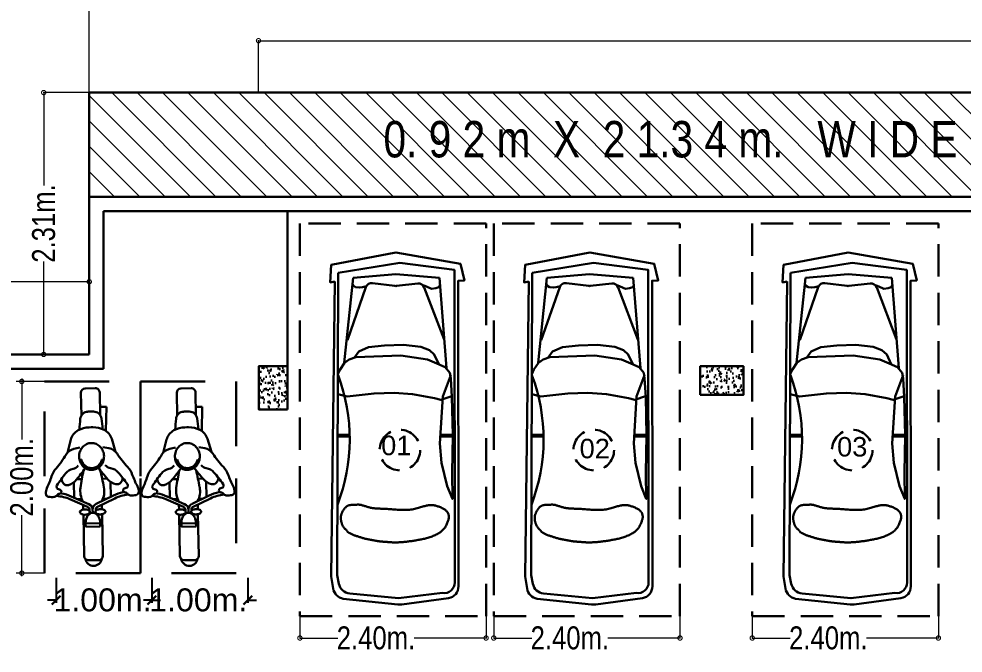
# Model space of a CAD drawing. Header units: inches. Extents: x -3410734 to 406749, y -209950 to -6742.
# Drawn here: x -3410171.1 to -3409842.4, y -79608.3 to -79387.6 of the extents above; entities that cross this region are included whole.
import ezdxf
from ezdxf.enums import TextEntityAlignment as Align

# ---------------------------------------------------------------- set-up
doc = ezdxf.new("R2010")
doc.units = ezdxf.units.IN
doc.header["$LTSCALE"] = 30
doc.header["$MEASUREMENT"] = 0
doc.header["$PDMODE"] = 3
doc.linetypes.add('HIDDEN', pattern=[0.375, 0.25, -0.125])
doc.linetypes.add('HIDDEN2', pattern=[0.1875, 0.125, -0.0625])
doc.layers.get('0').update_dxf_attribs({"color": 230, "lineweight": 30})
doc.layers.get('Defpoints').update_dxf_attribs({"lineweight": 30})
for name, color, linetype, lineweight in [('CAR', 190, 'Continuous', 30), ('column', 1, 'Continuous', 30), ('DIM', 136, 'Continuous', 30), ('hash', 251, 'Continuous', 30), ('HATCH', 8, 'Continuous', 30), ('ILLUSTR-CAR', 53, 'Continuous', 30), ('LINE', 243, 'Continuous', 30), ('railing', 220, 'HIDDEN', 30), ('stair', 230, 'Continuous', 30), ('TEXT', 7, 'Continuous', 30), ('WALL', 7, 'Continuous', 30)]:
    doc.layers.add(name, color=color, linetype=linetype, lineweight=lineweight)
doc.styles.get("Standard").update_dxf_attribs({"font": 'arial.ttf'})
doc.styles.add('style H', font='arial.ttf', dxfattribs={"width": 0.8, "height": 8})
doc.styles.add('styleM', font='arial.ttf', dxfattribs={"width": 0.8, "height": 8})
doc.dimstyles.new('DIT-3', dxfattribs={"dimtxt": 8, "dimasz": 3, "dimexe": 0.18, "dimexo": 0.0625, "dimgap": 0.09, "dimtad": 0, "dimtoh": 1, "dimlfac": 0.0254, "dimzin": 0, "dimdsep": 46, "dimtxsty": 'style H', "dimblk": 'DOTSMALL', "dimcen": 3, "dimclrd": 36, "dimclre": 32, "dimclrt": 26, "dimadec": 0, "dimazin": 0, "dimtfac": 1, "dimtix": 1, "dimtofl": 0, "dimtmove": 0, "dimatfit": 3, "dimldrblk": 'DOTSMALL', "dimfxl": 1, "dimtolj": 1, "dimtzin": 0, "dimlwd": 15, "dimlwe": 15, "dimarcsym": 0})
doc.dimstyles.new('DIT-5', dxfattribs={"dimtxt": 8, "dimasz": 3, "dimexe": 2, "dimexo": 0.0625, "dimgap": 0, "dimtad": 0, "dimlfac": 0.0254, "dimzin": 0, "dimdsep": 46, "dimtxsty": 'styleM', "dimblk": 'DOTSMALL', "dimcen": 3, "dimdle": 1, "dimclrd": 36, "dimclre": 32, "dimclrt": 107, "dimadec": 0, "dimazin": 0, "dimtfac": 1, "dimtix": 1, "dimtofl": 0, "dimtmove": 0, "dimatfit": 3, "dimldrblk": 'DOTSMALL', "dimfxl": 1, "dimtolj": 1, "dimtzin": 0, "dimlwd": 9, "dimlwe": 9, "dimarcsym": 0})
doc.dimstyles.get("Standard").update_dxf_attribs({"dimtxt": 10, "dimasz": 3, "dimexe": 1, "dimexo": 1, "dimgap": 0.5, "dimtad": 0, "dimtoh": 1, "dimdec": 0, "dimrnd": 0.125, "dimzin": 0, "dimdsep": 46, "dimlunit": 3, "dimtxsty": 'Standard', "dimblk": 'OBLIQUE', "dimcen": 0, "dimclrd": 117, "dimclre": 105, "dimclrt": 7, "dimadec": 0, "dimazin": 0, "dimtfac": 1, "dimtdec": 0, "dimtofl": 0, "dimtmove": 0, "dimatfit": 3, "dimfxl": 1, "dimtolj": 1, "dimtzin": 0, "dimarcsym": 0})

# ---------------------------------------------------------------- blocks, each defined once
blk = doc.blocks.new('_DotSmall')
at = {"layer": 'DIM', "color": 0, "const_width": 0.5}
blk.add_lwpolyline([(-0.0625, 0, 1), (0.0625, 0, 1)], format="xyb", close=True, dxfattribs=at)
blk = doc.blocks.new('*D122')
at = {"layer": 'Defpoints', "color": 0, "transparency": 16777216}
for p in [(-3409306.63, -79377.48), (-3410146.63, -79413.25), (-3409306.63, -79413.25)]:
    blk.add_point(p, dxfattribs=at)
at = {"layer": 'WALL', "color": 32, "lineweight": 15, "transparency": 16777216}
for p, q in [((-3410146.63, -79413.18), (-3410146.63, -79377.3)), ((-3409306.63, -79413.18), (-3409306.63, -79377.3))]:
    blk.add_line(p, q, dxfattribs=at)
at = {"layer": 'WALL', "color": 36, "lineweight": 15, "transparency": 16777216}
for p, q in [((-3410146.63, -79377.48), (-3409742.36, -79377.48)), ((-3409306.63, -79377.48), (-3409710.91, -79377.48))]:
    blk.add_line(p, q, dxfattribs=at)
at = {"layer": 'WALL', "color": 36, "lineweight": 15, "transparency": 16777216, "xscale": 3, "yscale": 3, "zscale": 3, "rotation": 180}
blk.add_blockref('_DotSmall', (-3410146.63, -79377.48), dxfattribs=at)
at = {"layer": 'WALL', "color": 36, "lineweight": 15, "transparency": 16777216, "xscale": 3, "yscale": 3, "zscale": 3}
blk.add_blockref('_DotSmall', (-3409306.63, -79377.48), dxfattribs=at)
at = {"layer": 'WALL', "color": 26, "transparency": 16777216, "insert": (-3409726.63, -79377.48), "char_height": 8, "attachment_point": 5, "style": 'style H'}
blk.add_mtext('\\A1;21.34m.', dxfattribs=at)
blk = doc.blocks.new('*D124')
at = {"layer": 'Defpoints', "color": 0, "transparency": 16777216}
for p in [(-3410314.38, -79479.07), (-3410314.38, -79504.38), (-3410146.63, -79504.38)]:
    blk.add_point(p, dxfattribs=at)
at = {"layer": 'WALL', "color": 32, "lineweight": 15, "transparency": 16777216}
for p, q in [((-3410314.38, -79504.32), (-3410314.38, -79478.89)), ((-3410146.63, -79504.32), (-3410146.63, -79478.89))]:
    blk.add_line(p, q, dxfattribs=at)
at = {"layer": 'WALL', "color": 36, "lineweight": 15, "transparency": 16777216}
for p, q in [((-3410314.38, -79479.07), (-3410243.82, -79479.07)), ((-3410146.63, -79479.07), (-3410217.2, -79479.07))]:
    blk.add_line(p, q, dxfattribs=at)
at = {"layer": 'WALL', "color": 36, "lineweight": 15, "transparency": 16777216, "xscale": 3, "yscale": 3, "zscale": 3, "rotation": 180}
blk.add_blockref('_DotSmall', (-3410314.38, -79479.07), dxfattribs=at)
at = {"layer": 'WALL', "color": 36, "lineweight": 15, "transparency": 16777216, "xscale": 3, "yscale": 3, "zscale": 3}
blk.add_blockref('_DotSmall', (-3410146.63, -79479.07), dxfattribs=at)
at = {"layer": 'WALL', "color": 26, "transparency": 16777216, "insert": (-3410230.51, -79479.07), "char_height": 8, "attachment_point": 5, "style": 'style H'}
blk.add_mtext('\\A1;4.26m.', dxfattribs=at)
blk = doc.blocks.new('*D111')
at = {"layer": 'CAR', "color": 32, "lineweight": 15, "transparency": 16777216}
for p, q in [((-3410146.7, -79413.25), (-3410162.67, -79413.25)), ((-3410146.7, -79504.38), (-3410162.67, -79504.38))]:
    blk.add_line(p, q, dxfattribs=at)
at = {"layer": 'CAR', "color": 36, "lineweight": 15, "transparency": 16777216}
for p, q in [((-3410162.49, -79413.25), (-3410162.49, -79445.58)), ((-3410162.49, -79504.38), (-3410162.49, -79472.05))]:
    blk.add_line(p, q, dxfattribs=at)
at = {"layer": 'Defpoints', "color": 0, "transparency": 16777216}
for p in [(-3410146.63, -79413.25), (-3410162.49, -79504.38), (-3410146.63, -79504.38)]:
    blk.add_point(p, dxfattribs=at)
at = {"layer": 'CAR', "color": 36, "lineweight": 15, "transparency": 16777216, "xscale": 3, "yscale": 3, "zscale": 3}
for p, rotation in [((-3410162.49, -79413.25), 90), ((-3410162.49, -79504.38), 270)]:
    blk.add_blockref('_DotSmall', p, dxfattribs=dict(at, rotation=rotation))
at = {"layer": 'CAR', "color": 26, "transparency": 16777216, "insert": (-3410162.49, -79458.81), "char_height": 8, "attachment_point": 5, "rotation": 90, "style": 'style H'}
blk.add_mtext('\\A1;2.31m.', dxfattribs=at)
blk = doc.blocks.new('*D18')
at = {"layer": 'CAR', "color": 32, "lineweight": 15, "transparency": 16777216}
for p, q in [((-3410087.71, -79413.18), (-3410087.71, -79395.01)), ((-3409365.63, -79413.18), (-3409365.63, -79395.01))]:
    blk.add_line(p, q, dxfattribs=at)
at = {"layer": 'CAR', "color": 36, "lineweight": 15, "transparency": 16777216}
for p, q in [((-3410087.71, -79395.19), (-3409742.04, -79395.19)), ((-3409365.63, -79395.19), (-3409711.31, -79395.19))]:
    blk.add_line(p, q, dxfattribs=at)
at = {"layer": 'Defpoints', "color": 0, "transparency": 16777216}
for p in [(-3409365.63, -79395.19), (-3410087.71, -79413.25), (-3409365.63, -79413.25)]:
    blk.add_point(p, dxfattribs=at)
at = {"layer": 'CAR', "color": 36, "lineweight": 15, "transparency": 16777216, "xscale": 3, "yscale": 3, "zscale": 3, "rotation": 180}
blk.add_blockref('_DotSmall', (-3410087.71, -79395.19), dxfattribs=at)
at = {"layer": 'CAR', "color": 36, "lineweight": 15, "transparency": 16777216, "xscale": 3, "yscale": 3, "zscale": 3}
blk.add_blockref('_DotSmall', (-3409365.63, -79395.19), dxfattribs=at)
at = {"layer": 'CAR', "color": 26, "transparency": 16777216, "insert": (-3409726.67, -79395.19), "char_height": 8, "attachment_point": 5, "style": 'style H'}
blk.add_mtext('\\A1;18.34m.', dxfattribs=at)
blk = doc.blocks.new('CAR')
at = {"layer": 'CAR'}
for p, q in [((-21.15, 154.8), (-25.34, 114.42)), ((-0.94, 156.53), (-21.15, 154.8)), ((-11.94, 152.29), (-1.29, 150.91)), ((19.75, 154.8), (-0.94, 156.53)), ((23.2, 111.95), (19.75, 154.8)), ((-23.86, 125.25), (-15.03, 150.39)), ((-0.59, 150.9), (9.57, 152.08)), ((12.62, 150.15), (21.97, 125.5)), ((-28.44, 80.42), (-23.07, 80.35)), ((-28.44, 79.59), (-23.04, 79.52)), ((25.99, 79.57), (20.17, 79.49)), ((26.05, 80.4), (20.22, 80.32))]:
    blk.add_line(p, q, dxfattribs=at)
for points in [[(-29.78, 153.08), (-31.5, 13.3), (-30.58, 7.54, 0.325826), (-25.77, 2.75), (0, 0, 0.085094), (1.95, 0.03), (24.13, 2.99, 0.359797), (28.82, 8.63), (28.85, 16.3), (28.69, 153.35), (31.58, 153.57), (29.69, 161.36), (-0.9, 166.73), (-31.51, 160.85), (-31.98, 152.63)], [(-28.2, 157.14), (-28.64, 13.88), (-27.84, 9.83, 0.330275), (-22.75, 5.23), (0.38, 2.95), (21.22, 5.47, 0.460676), (27.05, 10.42), (27, 16.04), (26.86, 158.54), (0.95, 161.84)]]:
    blk.add_lwpolyline(points, format="xyb", close=True, dxfattribs=at)
for points in [[(-14.74, 150.86), (-16.72, 150.37), (-18.19, 150.12), (-19.92, 150.37), (-21.15, 151.11), (-21.4, 151.85)], [(12.12, 151.36), (13.59, 150.62), (16.06, 149.63), (18.03, 149.88), (19.51, 150.37), (20, 151.36)], [(19.5, 113.8), (17.36, 118.38), (15.12, 120.42), (10.99, 122.14), (2.74, 123.01), (-6.27, 122.69), (-13.85, 121.97), (-18.47, 119.92), (-20.5, 116.97)], [(-28.33, 109.07), (-27.32, 111.36), (-25.21, 114.53), (-23, 116.09), (-19.83, 117.2), (1.5, 117.94), (14.15, 116.08), (18.53, 114.12), (22.55, 112.37), (24.77, 109.74), (25.12, 107.06), (25.64, 98.31), (26.05, 80.29), (25.77, 62.34), (25.93, 50.03), (23.48, 56.07), (20.8, 67.16), (19.98, 76.33), (21.33, 98.53), (25.12, 108.63)], [(-23.99, 98.47), (-28.38, 99.59)], [(-23.99, 98.47), (-11.18, 100.02), (-1.73, 100.34), (7.09, 99.69), (17.47, 97.81), (20.5, 96.94), (25.62, 98.69)]]:
    blk.add_lwpolyline(points, dxfattribs=at)
blk.add_lwpolyline([(-4.96, 45.28), (-5.54, 45.31), (-6.09, 45.34), (-6.62, 45.36), (-7.12, 45.37), (-7.6, 45.39), (-8.07, 45.4), (-8.52, 45.41), (-8.97, 45.42), (-9.41, 45.44), (-9.85, 45.46), (-10.29, 45.49), (-10.72, 45.53), (-11.16, 45.57), (-11.58, 45.62), (-12.01, 45.69), (-12.43, 45.77), (-12.85, 45.86), (-13.26, 45.96), (-13.67, 46.07), (-14.07, 46.18), (-14.46, 46.3), (-14.84, 46.43), (-15.22, 46.55), (-15.59, 46.67), (-15.94, 46.78), (-16.29, 46.89), (-16.62, 46.98), (-16.95, 47.07), (-17.26, 47.15), (-17.56, 47.21), (-17.85, 47.27), (-18.13, 47.3), (-18.39, 47.32), (-18.65, 47.33), (-18.9, 47.33), (-19.13, 47.31), (-19.37, 47.29), (-19.6, 47.27), (-19.82, 47.25), (-20.05, 47.22), (-20.28, 47.21), (-20.5, 47.19), (-20.72, 47.18), (-20.94, 47.17), (-21.15, 47.16), (-21.35, 47.16), (-21.53, 47.16), (-21.71, 47.16), (-21.87, 47.16), (-22.01, 47.16), (-22.14, 47.15), (-22.27, 47.15), (-22.4, 47.14), (-22.52, 47.13), (-22.65, 47.12), (-22.79, 47.1), (-22.93, 47.07), (-23.08, 47.03), (-23.24, 46.98), (-23.4, 46.93), (-23.57, 46.86), (-23.75, 46.77), (-23.92, 46.67), (-24.1, 46.55), (-24.27, 46.41), (-24.45, 46.26), (-24.62, 46.09), (-24.8, 45.9), (-24.97, 45.7), (-25.14, 45.49), (-25.31, 45.27), (-25.48, 45.05), (-25.64, 44.81), (-25.8, 44.57), (-25.96, 44.33), (-26.1, 44.07), (-26.24, 43.82), (-26.37, 43.55), (-26.49, 43.29), (-26.6, 43.02), (-26.69, 42.74), (-26.77, 42.46), (-26.84, 42.18), (-26.89, 41.89), (-26.92, 41.61), (-26.95, 41.32), (-26.96, 41.04), (-26.95, 40.75), (-26.93, 40.47), (-26.9, 40.19), (-26.86, 39.91), (-26.81, 39.64), (-26.75, 39.36), (-26.67, 39.08), (-26.59, 38.81), (-26.51, 38.53), (-26.41, 38.25), (-26.31, 37.97), (-26.2, 37.7), (-26.09, 37.43), (-25.96, 37.17), (-25.82, 36.92), (-25.67, 36.68), (-25.52, 36.46), (-25.35, 36.25), (-25.17, 36.05), (-24.99, 35.88), (-24.81, 35.71), (-24.64, 35.56), (-24.48, 35.42), (-24.35, 35.29), (-24.23, 35.17), (-24.14, 35.07), (-24.07, 34.96), (-24.01, 34.86), (-23.95, 34.77), (-23.89, 34.67), (-23.81, 34.56), (-23.71, 34.45), (-23.58, 34.32), (-23.41, 34.19), (-23.2, 34.04), (-22.96, 33.88), (-22.7, 33.73), (-22.41, 33.57), (-22.11, 33.41), (-21.79, 33.26), (-21.47, 33.12), (-21.14, 32.99), (-20.81, 32.86), (-20.47, 32.75), (-20.14, 32.64), (-19.8, 32.54), (-19.45, 32.44), (-19.1, 32.33), (-18.74, 32.22), (-18.38, 32.1), (-18.02, 31.98), (-17.65, 31.85), (-17.28, 31.73), (-16.9, 31.6), (-16.51, 31.48), (-16.13, 31.36), (-15.73, 31.25), (-15.34, 31.15), (-14.94, 31.06), (-14.54, 30.97), (-14.13, 30.89), (-13.72, 30.81), (-13.31, 30.73), (-12.89, 30.65), (-12.47, 30.57), (-12.04, 30.5), (-11.62, 30.42), (-11.19, 30.34), (-10.77, 30.26), (-10.36, 30.19), (-9.96, 30.12), (-9.57, 30.06), (-9.19, 30.01), (-8.83, 29.96), (-8.49, 29.92), (-8.15, 29.88), (-7.83, 29.85), (-7.5, 29.83), (-7.18, 29.8), (-6.84, 29.77), (-6.51, 29.75), (-6.16, 29.72), (-5.8, 29.69), (-5.43, 29.66), (-5.06, 29.63), (-4.69, 29.6), (-4.32, 29.57), (-3.95, 29.54), (-3.58, 29.52), (-3.23, 29.49), (-2.87, 29.47), (-2.52, 29.45), (-2.17, 29.44), (-1.8, 29.43), (-1.43, 29.42), (-1.05, 29.42), (-0.65, 29.43), (-0.23, 29.44), (0.2, 29.45), (0.66, 29.48), (1.12, 29.5), (1.6, 29.54), (2.09, 29.57), (2.58, 29.61), (3.08, 29.66), (3.59, 29.71), (4.1, 29.76), (4.61, 29.82), (5.12, 29.88), (5.63, 29.94), (6.14, 30.01), (6.64, 30.08), (7.15, 30.15), (7.65, 30.23), (8.14, 30.31), (8.64, 30.39), (9.13, 30.48), (9.63, 30.57), (10.12, 30.66), (10.63, 30.76), (11.13, 30.86), (11.64, 30.96), (12.16, 31.07), (12.68, 31.18), (13.2, 31.3), (13.72, 31.44), (14.24, 31.58), (14.76, 31.73), (15.28, 31.9), (15.79, 32.08), (16.3, 32.28), (16.79, 32.49), (17.28, 32.71), (17.76, 32.93), (18.22, 33.16), (18.67, 33.39), (19.1, 33.63), (19.51, 33.86), (19.91, 34.1), (20.29, 34.34), (20.65, 34.6), (20.99, 34.87), (21.31, 35.15), (21.62, 35.46), (21.91, 35.8), (22.18, 36.16), (22.43, 36.54), (22.67, 36.95), (22.89, 37.36), (23.09, 37.78), (23.28, 38.2), (23.45, 38.62), (23.61, 39.03), (23.76, 39.42), (23.89, 39.79), (24.01, 40.16), (24.1, 40.51), (24.18, 40.85), (24.23, 41.19), (24.25, 41.52), (24.25, 41.84), (24.21, 42.16), (24.14, 42.48), (24.05, 42.8), (23.93, 43.11), (23.78, 43.41), (23.6, 43.69), (23.4, 43.97), (23.17, 44.23), (22.92, 44.48), (22.65, 44.72), (22.36, 44.94), (22.05, 45.15), (21.72, 45.35), (21.38, 45.54), (21.02, 45.72), (20.64, 45.89), (20.26, 46.06), (19.87, 46.22), (19.47, 46.37), (19.06, 46.51), (18.66, 46.64), (18.26, 46.76), (17.87, 46.87), (17.48, 46.95), (17.11, 47.03), (16.74, 47.08), (16.38, 47.12), (16.02, 47.14), (15.66, 47.14), (15.3, 47.13), (14.92, 47.09), (14.53, 47.04), (14.13, 46.97), (13.7, 46.88), (13.27, 46.77), (12.81, 46.65), (12.35, 46.52), (11.86, 46.38), (11.36, 46.24), (10.85, 46.08), (10.32, 45.93), (9.78, 45.77), (9.23, 45.62), (8.65, 45.47), (8.07, 45.33), (7.46, 45.2), (6.84, 45.09), (6.2, 45), (5.54, 44.93), (4.87, 44.87), (4.18, 44.84), (3.48, 44.82), (2.77, 44.82), (2.05, 44.83), (1.33, 44.85), (0.6, 44.88), (-0.14, 44.93), (-0.87, 44.97), (-1.6, 45.03), (-2.31, 45.08), (-3.01, 45.14), (-3.69, 45.19), (-4.34, 45.24)], close=True, dxfattribs=at)
for centre, radius, start, end in [((-12.31, 149.43), 2.88, 82.6189, 160.6289), ((-0.92, 153.76), 2.88, 262.6189, 276.5775), ((9.9, 149.21), 2.88, 19.0532, 96.5775), ((-108.91, 78.31), 86.16, 338.8737, 20.6093)]:
    blk.add_arc(centre, radius, start, end, dxfattribs=at)
blk = doc.blocks.new('*D104')
at = {"layer": 'Defpoints', "color": 0, "transparency": 16777216}
for p in [(-3410073.31, -79595.43), (-3410008.49, -79595.42), (-3410008.49, -79603.07)]:
    blk.add_point(p, dxfattribs=at)
at = {"layer": 'WALL', "color": 32, "lineweight": 15, "transparency": 16777216}
for p, q in [((-3410073.31, -79595.49), (-3410073.31, -79603.25)), ((-3410008.49, -79595.49), (-3410008.49, -79603.25))]:
    blk.add_line(p, q, dxfattribs=at)
at = {"layer": 'WALL', "color": 36, "lineweight": 15, "transparency": 16777216}
for p, q in [((-3410073.31, -79603.07), (-3410060.06, -79603.07)), ((-3410008.49, -79603.07), (-3410033.58, -79603.07))]:
    blk.add_line(p, q, dxfattribs=at)
at = {"layer": 'WALL', "color": 36, "lineweight": 15, "transparency": 16777216, "xscale": 3, "yscale": 3, "zscale": 3, "rotation": 180}
blk.add_blockref('_DotSmall', (-3410073.31, -79603.07), dxfattribs=at)
at = {"layer": 'WALL', "color": 36, "lineweight": 15, "transparency": 16777216, "xscale": 3, "yscale": 3, "zscale": 3}
blk.add_blockref('_DotSmall', (-3410008.49, -79603.07), dxfattribs=at)
at = {"layer": 'WALL', "color": 26, "transparency": 16777216, "insert": (-3410046.82, -79603.07), "char_height": 8, "attachment_point": 5, "style": 'style H'}
blk.add_mtext('\\A1;2.40m.', dxfattribs=at)
blk = doc.blocks.new('*D105')
at = {"layer": 'Defpoints', "color": 0, "transparency": 16777216}
for p in [(-3410005.82, -79595.43), (-3409941, -79595.42), (-3409941, -79603.07)]:
    blk.add_point(p, dxfattribs=at)
at = {"layer": 'WALL', "color": 32, "lineweight": 15, "transparency": 16777216}
for p, q in [((-3410005.82, -79595.49), (-3410005.82, -79603.25)), ((-3409941, -79595.49), (-3409941, -79603.25))]:
    blk.add_line(p, q, dxfattribs=at)
at = {"layer": 'WALL', "color": 36, "lineweight": 15, "transparency": 16777216}
for p, q in [((-3410005.82, -79603.07), (-3409992.57, -79603.07)), ((-3409941, -79603.07), (-3409966.09, -79603.07))]:
    blk.add_line(p, q, dxfattribs=at)
at = {"layer": 'WALL', "color": 36, "lineweight": 15, "transparency": 16777216, "xscale": 3, "yscale": 3, "zscale": 3, "rotation": 180}
blk.add_blockref('_DotSmall', (-3410005.82, -79603.07), dxfattribs=at)
at = {"layer": 'WALL', "color": 36, "lineweight": 15, "transparency": 16777216, "xscale": 3, "yscale": 3, "zscale": 3}
blk.add_blockref('_DotSmall', (-3409941, -79603.07), dxfattribs=at)
at = {"layer": 'WALL', "color": 26, "transparency": 16777216, "insert": (-3409979.33, -79603.07), "char_height": 8, "attachment_point": 5, "style": 'style H'}
blk.add_mtext('\\A1;2.40m.', dxfattribs=at)
blk = doc.blocks.new('*D106')
at = {"layer": 'Defpoints', "color": 0, "transparency": 16777216}
for p in [(-3409915.84, -79595.43), (-3409851.02, -79595.42), (-3409851.02, -79603.07)]:
    blk.add_point(p, dxfattribs=at)
at = {"layer": 'WALL', "color": 32, "lineweight": 15, "transparency": 16777216}
for p, q in [((-3409915.84, -79595.49), (-3409915.84, -79603.25)), ((-3409851.02, -79595.49), (-3409851.02, -79603.25))]:
    blk.add_line(p, q, dxfattribs=at)
at = {"layer": 'WALL', "color": 36, "lineweight": 15, "transparency": 16777216}
for p, q in [((-3409915.84, -79603.07), (-3409902.59, -79603.07)), ((-3409851.02, -79603.07), (-3409876.11, -79603.07))]:
    blk.add_line(p, q, dxfattribs=at)
at = {"layer": 'WALL', "color": 36, "lineweight": 15, "transparency": 16777216, "xscale": 3, "yscale": 3, "zscale": 3, "rotation": 180}
blk.add_blockref('_DotSmall', (-3409915.84, -79603.07), dxfattribs=at)
at = {"layer": 'WALL', "color": 36, "lineweight": 15, "transparency": 16777216, "xscale": 3, "yscale": 3, "zscale": 3}
blk.add_blockref('_DotSmall', (-3409851.02, -79603.07), dxfattribs=at)
at = {"layer": 'WALL', "color": 26, "transparency": 16777216, "insert": (-3409889.35, -79603.07), "char_height": 8, "attachment_point": 5, "style": 'style H'}
blk.add_mtext('\\A1;2.40m.', dxfattribs=at)
blk = doc.blocks.new('VEH_028')
at = {"layer": 'ILLUSTR-CAR'}
for p, q in [((-6868.98, 14350.2), (-6874.91, 14351.84)), ((-6899.5, 14343.19), (-6895.88, 14351.08)), ((-6898.23, 14342.63), (-6894.61, 14350.5)), ((-6895.92, 14345.7), (-6895.92, 14347.66)), ((-6894.64, 14349.23), (-6888.91, 14349.23)), ((-6872.61, 14346.16), (-6873.2, 14348.87)), ((-6854.53, 14348.08), (-6865.41, 14347.68)), ((-6854.53, 14345.18), (-6854.53, 14348.08)), ((-6923.54, 14338.67), (-6923.54, 14343.25)), ((-6921.61, 14345.18), (-6902.92, 14345.18)), ((-6906.98, 14344.24), (-6908.42, 14344.24)), ((-6908.42, 14344.24), (-6908.42, 14337.67)), ((-6906.98, 14344.24), (-6906.98, 14337.67)), ((-6900.65, 14345.18), (-6898.58, 14345.18)), ((-6897.05, 14345.18), (-6897.03, 14345.18)), ((-6886.9, 14347.01), (-6886.89, 14345.52)), ((-6885.17, 14345.18), (-6883.65, 14345.18)), ((-6878.18, 14345.58), (-6878.33, 14346.38)), ((-6858.16, 14345.18), (-6847.95, 14345.18)), ((-6846.01, 14343.25), (-6846.01, 14338.67)), ((-6901.88, 14340.96), (-6900.77, 14340.96)), ((-6901.88, 14340.96), (-6900.77, 14340.96)), ((-6901.34, 14342.35), (-6900.77, 14342.35)), ((-6901.34, 14339.57), (-6900.77, 14339.57)), ((-6899.5, 14338.72), (-6895.88, 14330.84)), ((-6899.41, 14340.96), (-6899.41, 14341.31)), ((-6899.41, 14340.96), (-6899.41, 14340.6)), ((-6898.23, 14339.29), (-6894.61, 14331.42)), ((-6863.63, 14340.96), (-6863.63, 14341.78)), ((-6863.63, 14340.96), (-6863.63, 14340.13)), ((-6856.54, 14340.96), (-6856.54, 14342.19)), ((-6856.54, 14340.96), (-6856.54, 14339.72)), ((-6902.92, 14336.73), (-6921.61, 14336.73)), ((-6906.98, 14337.67), (-6908.42, 14337.67)), ((-6898.58, 14336.73), (-6900.65, 14336.73)), ((-6897.03, 14336.73), (-6897.05, 14336.73)), ((-6895.92, 14336.22), (-6895.92, 14334.26)), ((-6886.9, 14334.91), (-6886.89, 14336.4)), ((-6883.65, 14336.73), (-6885.17, 14336.73)), ((-6878.11, 14336.32), (-6878.26, 14335.52)), ((-6872.61, 14335.75), (-6873.2, 14333.05)), ((-6847.95, 14336.73), (-6858.16, 14336.73)), ((-6894.64, 14332.69), (-6888.91, 14332.69)), ((-6868.98, 14331.72), (-6874.91, 14330.08))]:
    blk.add_line(p, q, dxfattribs=at)
for centre, radius, start, end in [((-6884.96, 14359.04), 9.76, 170.1248, 185.3729), ((-6893.13, 14360.47), 1.46, 90.2244, 170.125), ((-6893.12, 14356.27), 5.66, 63.8835, 90.2241), ((-6870.76, 14401.87), 45.12, 243.8839, 251.1319), ((-6912.65, 14358.77), 18.46, 335.3646, 354.6583), ((-6892.97, 14358.29), 1.71, 185.3734, 237.237), ((-6894.63, 14355.71), 1.36, 1.1676, 57.236), ((-6892.37, 14355.75), 0.899, 181.1682, 333.6152), ((-6895.1, 14357.11), 3.94, 333.6155, 346.8108), ((-6890.19, 14355.95), 1.1, 55.5066, 166.8104), ((-6929.55, 14298.67), 70.61, 50.0834, 55.5069), ((-6888.66, 14349.51), 10.21, 47.9687, 71.1319), ((-6851.59, 14390.63), 45.15, 227.9687, 237.6899), ((-6912.65, 14358.77), 19.85, 335.3647, 348.5894), ((-6887.36, 14352.23), 2.19, 129.3493, 195.513), ((-6882.38, 14353.61), 7.35, 195.5128, 230.0881), ((-6886.24, 14350.87), 3.95, 98.2471, 129.3495), ((-6888.05, 14348.27), 5.94, 10.8215, 50.0834), ((-6878.77, 14347.65), 5.7, 12.4023, 57.6898), ((-6894.78, 14348.1), 1.14, 83.0372, 113.6661), ((-6888.91, 14347.2), 2.03, 68.7646, 90.0003), ((-6798.12, 14454.34), 138.68, 230.0882, 232.8018), ((-6888.91, 14347.2), 2.03, 354.5845, 20.0992), ((-6878.47, 14350.1), 3.81, 190.8214, 232.694), ((-6870.96, 14343.61), 6.88, 27.6831, 73.3106), ((-6922.4, 14340.96), 3.73, 98.3902, 261.6098), ((-6921.61, 14343.25), 1.93, 90, 180), ((-6906.84, 14337.62), 6.63, 90.0009, 91.263), ((-6906.84, 14337.62), 6.63, 73.7599, 90.0003), ((-6906.36, 14339.26), 4.92, 54.8831, 73.7592), ((-6905.63, 14340.3), 3.65, 30.4984, 54.8836), ((-6898.72, 14344.45), 4.26, 167.6165, 179.9999), ((-6898.72, 14344.45), 4.26, 180.0001, 192.3835), ((-6900.24, 14344.78), 2.71, 152.0733, 167.6165), ((-6900.24, 14344.12), 2.71, 192.3841, 207.9272), ((-6901.19, 14345.29), 1.63, 128.006, 152.074), ((-6901.19, 14343.61), 1.63, 207.926, 231.994), ((-6901.78, 14346.05), 0.67, 89.9996, 128.0051), ((-6901.78, 14346.05), 0.669, 51.9941, 89.9995), ((-6902.38, 14345.29), 1.63, 27.926, 51.994), ((-6902.38, 14343.61), 1.63, 308.006, 332.074), ((-6903.33, 14344.78), 2.71, 12.3835, 27.9267), ((-6903.33, 14344.12), 2.71, 332.0728, 347.6159), ((-6900.77, 14343.73), 1.39, 270.0005, 336.9169), ((-6904.84, 14344.45), 4.26, 0.0001, 12.3835), ((-6904.84, 14344.45), 4.26, 347.6165, 359.9999), ((-6892.4, 14336.66), 9.71, 80.3112, 118.7165), ((-6922.63, 14159.55), 189.37, 77.9504, 80.3112), ((-6877.66, 14340.96), 5.19, 155.8473, 180.0002), ((-6877.23, 14340.77), 5.66, 132.7285, 155.847), ((-6877.23, 14340.77), 4.85, 132.7286, 155.8472), ((-6876.96, 14340.47), 6.07, 110.9375, 132.7288), ((-6876.96, 14340.47), 5.25, 110.9373, 132.7286), ((-6876.78, 14340), 6.57, 90.0001, 110.9373), ((-6876.78, 14340), 5.75, 104.0679, 110.9373), ((-6876.78, 14340), 6.57, 69.0627, 89.9999), ((-6876.6, 14340.47), 6.07, 47.2712, 69.0625), ((-6876.33, 14340.77), 5.66, 24.153, 47.2715), ((-6875.9, 14340.96), 5.19, 359.9998, 24.1527), ((-6874.45, 14341.78), 10.82, 360, 27.6833), ((-6871.3, 14243.23), 103.16, 83.5509, 86.2553), ((-6860.12, 14342.19), 3.57, 359.9999, 83.5505), ((-6847.95, 14343.25), 1.93, 0, 90), ((-6921.61, 14338.67), 1.93, 180, 270), ((-6906.36, 14342.65), 4.92, 286.2408, 305.1169), ((-6905.63, 14341.61), 3.65, 305.1164, 329.5016), ((-6900.24, 14337.8), 2.71, 152.0728, 167.6159), ((-6901.19, 14338.3), 1.63, 128.006, 152.074), ((-6904.51, 14340.96), 2.35, 359.9997, 30.498), ((-6904.51, 14340.96), 2.35, 329.5018, 0.0001), ((-6901.78, 14342.85), 0.67, 231.9949, 270.0004), ((-6901.78, 14339.06), 0.67, 89.9996, 128.0051), ((-6901.78, 14342.85), 0.669, 270.0005, 308.0059), ((-6901.78, 14339.06), 0.669, 51.9941, 89.9995), ((-6902.38, 14338.3), 1.63, 27.926, 51.994), ((-6903.33, 14337.8), 2.71, 12.3841, 27.9272), ((-6900.77, 14343.73), 2.78, 270.0001, 336.4613), ((-6900.77, 14338.18), 2.78, 23.539, 90.0002), ((-6900.77, 14338.18), 1.39, 23.0831, 89.9995), ((-6877.66, 14340.96), 5.19, 179.9999, 204.1528), ((-6877.23, 14341.15), 5.66, 204.153, 227.2715), ((-6877.66, 14340.96), 4.38, 155.8472, 180), ((-6877.66, 14340.96), 4.38, 180, 204.1528), ((-6877.23, 14341.15), 4.85, 204.1528, 227.2714), ((-6876.33, 14341.15), 5.66, 312.7285, 335.847), ((-6875.9, 14340.96), 5.19, 335.8472, 0.0001), ((-6874.45, 14340.13), 10.82, 332.3167, 0), ((-6860.12, 14339.72), 3.57, 276.4495, 0.0001), ((-6847.95, 14338.67), 1.93, 270, 0), ((-6906.84, 14344.3), 6.63, 268.7446, 270.0067), ((-6906.84, 14344.3), 6.63, 269.9997, 286.2401), ((-6898.72, 14337.47), 4.26, 167.6165, 179.9999), ((-6898.72, 14337.47), 4.26, 180, 192.3833), ((-6900.24, 14337.13), 2.71, 192.3841, 207.9272), ((-6901.19, 14336.63), 1.63, 207.926, 231.994), ((-6901.78, 14335.87), 0.67, 231.9949, 270.0004), ((-6901.78, 14335.87), 0.669, 270.0005, 308.0059), ((-6902.38, 14336.63), 1.63, 308.006, 332.074), ((-6903.33, 14337.13), 2.71, 332.0728, 347.6159), ((-6904.84, 14337.47), 4.26, 0.0001, 12.3835), ((-6904.84, 14337.47), 4.26, 347.6167, 360), ((-6892.4, 14345.26), 9.71, 241.2835, 279.6888), ((-6922.63, 14522.36), 189.37, 279.6887, 282.0494), ((-6798.12, 14227.57), 138.68, 127.1982, 129.9118), ((-6888.91, 14334.71), 2.03, 339.9008, 5.4155), ((-6878.47, 14331.82), 3.81, 127.3058, 169.1784), ((-6876.96, 14341.45), 6.07, 227.2712, 249.0625), ((-6876.96, 14341.45), 5.25, 227.2714, 249.0627), ((-6876.78, 14341.91), 6.57, 249.0627, 269.9999), ((-6876.78, 14341.91), 5.75, 249.0627, 256.6674), ((-6876.78, 14341.91), 6.57, 270.0001, 290.9373), ((-6876.6, 14341.45), 6.07, 290.9375, 312.7288), ((-6870.96, 14338.3), 6.88, 286.6894, 332.3169), ((-6871.3, 14438.68), 103.16, 273.7449, 276.4493), ((-6912.65, 14323.14), 18.46, 5.3417, 24.6354), ((-6894.78, 14333.82), 1.14, 246.3321, 276.9609), ((-6912.65, 14323.14), 19.85, 11.4106, 24.6353), ((-6887.36, 14329.68), 2.19, 164.487, 230.6507), ((-6882.38, 14328.3), 7.35, 129.9119, 164.4872), ((-6888.91, 14334.71), 2.03, 270.0012, 291.2368), ((-6888.05, 14333.65), 5.94, 309.9166, 349.1785), ((-6878.77, 14334.27), 5.7, 302.3102, 347.5977), ((-6894.63, 14326.21), 1.36, 302.764, 358.8324), ((-6892.37, 14326.16), 0.899, 26.3848, 178.8318), ((-6895.1, 14324.81), 3.94, 13.1892, 26.3845), ((-6929.55, 14383.24), 70.61, 304.4932, 309.9167), ((-6886.24, 14331.05), 3.95, 230.6505, 261.7529), ((-6851.59, 14291.29), 45.15, 122.31, 132.0312), ((-6884.96, 14322.87), 9.76, 174.627, 189.8752), ((-6892.97, 14323.63), 1.71, 122.763, 174.6266), ((-6890.19, 14325.96), 1.1, 193.189, 304.4928), ((-6870.76, 14280.05), 45.12, 108.8681, 116.1161), ((-6888.66, 14332.41), 10.21, 288.8681, 312.0313), ((-6893.13, 14321.45), 1.46, 189.8754, 269.776), ((-6893.12, 14325.64), 5.66, 269.7759, 296.1165)]:
    blk.add_arc(centre, radius, start, end, dxfattribs=at)
blk = doc.blocks.new('_OBLIQUE')
at = {"color": 0, "linetype": 'ByBlock'}
blk.add_line((-0.5, -0.5), (0.5, 0.5), dxfattribs=at)
blk = doc.blocks.new('*D13')
at = {"layer": 'Defpoints', "color": 0, "lineweight": 20, "transparency": 16777216}
for p in [(-3410124.8, -79581.12), (-3410091.46, -79581.12), (-3410091.46, -79589.85)]:
    blk.add_point(p, dxfattribs=at)
at = {"layer": 'WALL', "color": 105, "lineweight": -2, "transparency": 16777216}
for p, q in [((-3410124.8, -79582.12), (-3410124.8, -79590.85)), ((-3410091.46, -79582.12), (-3410091.46, -79590.85))]:
    blk.add_line(p, q, dxfattribs=at)
at = {"layer": 'WALL', "color": 117, "lineweight": -2, "transparency": 16777216}
for p, q in [((-3410124.8, -79589.85), (-3410127.8, -79589.85)), ((-3410091.46, -79589.85), (-3410088.46, -79589.85))]:
    blk.add_line(p, q, dxfattribs=at)
at = {"layer": 'WALL', "color": 117, "lineweight": -2, "transparency": 16777216, "xscale": 3, "yscale": 3, "zscale": 3}
blk.add_blockref('_OBLIQUE', (-3410124.8, -79589.85), dxfattribs=at)
at = {"layer": 'WALL', "color": 117, "lineweight": -2, "transparency": 16777216, "xscale": 3, "yscale": 3, "zscale": 3, "rotation": 180}
blk.add_blockref('_OBLIQUE', (-3410091.46, -79589.85), dxfattribs=at)
at = {"layer": 'WALL', "color": 7, "transparency": 16777216, "insert": (-3410108.68, -79589.85), "char_height": 10, "attachment_point": 5}
blk.add_mtext('\\A1;{\\H0.8x;1.00m.}', dxfattribs=at)
blk = doc.blocks.new('*D14')
at = {"layer": 'Defpoints', "color": 0, "lineweight": 20, "transparency": 16777216}
for p in [(-3410158.15, -79581.12), (-3410124.8, -79581.12), (-3410124.8, -79589.85)]:
    blk.add_point(p, dxfattribs=at)
at = {"layer": 'WALL', "color": 105, "lineweight": -2, "transparency": 16777216}
for p, q in [((-3410158.15, -79582.12), (-3410158.15, -79590.85)), ((-3410124.8, -79582.12), (-3410124.8, -79590.85))]:
    blk.add_line(p, q, dxfattribs=at)
at = {"layer": 'WALL', "color": 117, "lineweight": -2, "transparency": 16777216}
for p, q in [((-3410158.15, -79589.85), (-3410161.15, -79589.85)), ((-3410124.8, -79589.85), (-3410121.8, -79589.85))]:
    blk.add_line(p, q, dxfattribs=at)
at = {"layer": 'WALL', "color": 117, "lineweight": -2, "transparency": 16777216, "xscale": 3, "yscale": 3, "zscale": 3}
blk.add_blockref('_OBLIQUE', (-3410158.15, -79589.85), dxfattribs=at)
at = {"layer": 'WALL', "color": 117, "lineweight": -2, "transparency": 16777216, "xscale": 3, "yscale": 3, "zscale": 3, "rotation": 180}
blk.add_blockref('_OBLIQUE', (-3410124.8, -79589.85), dxfattribs=at)
at = {"layer": 'WALL', "color": 7, "transparency": 16777216, "insert": (-3410142.02, -79589.85), "char_height": 10, "attachment_point": 5}
blk.add_mtext('\\A1;{\\H0.8x;1.00m.}', dxfattribs=at)
blk = doc.blocks.new('*D107')
at = {"layer": 'Defpoints', "color": 0, "transparency": 16777216}
for p in [(-3410170.11, -79513.8), (-3410162.17, -79513.8), (-3410162.17, -79580.49)]:
    blk.add_point(p, dxfattribs=at)
at = {"layer": 'WALL', "color": 36, "lineweight": 9, "transparency": 16777216}
for p, q in [((-3410170.11, -79512.8), (-3410170.11, -79533.99)), ((-3410170.11, -79581.49), (-3410170.11, -79560.29))]:
    blk.add_line(p, q, dxfattribs=at)
at = {"layer": 'WALL', "color": 32, "lineweight": 9, "transparency": 16777216}
for p, q in [((-3410162.23, -79513.8), (-3410172.11, -79513.8)), ((-3410162.23, -79580.49), (-3410172.11, -79580.49))]:
    blk.add_line(p, q, dxfattribs=at)
at = {"layer": 'WALL', "color": 36, "lineweight": 9, "transparency": 16777216, "xscale": 3, "yscale": 3, "zscale": 3}
for p, rotation in [((-3410170.11, -79513.8), 90), ((-3410170.11, -79580.49), 270)]:
    blk.add_blockref('_DotSmall', p, dxfattribs=dict(at, rotation=rotation))
at = {"layer": 'WALL', "color": 107, "transparency": 16777216, "insert": (-3410170.11, -79547.14), "char_height": 8, "attachment_point": 5, "rotation": 90, "style": 'styleM'}
blk.add_mtext('\\A1;2.00m.', dxfattribs=at)

msp = doc.modelspace()

# ---------------------------------------------------------------- hatches: boundary and pattern name
at = {"layer": 'hash'}
h = msp.add_hatch(dxfattribs=at)
h.set_pattern_fill('AR-CONC', color=256, scale=0.65, angle=540, style=0)
h.set_pattern_definition([(230, (-3333293.9227, 72080.2405), (-4.66219119, 0.40788888), [0.4875, -5.3625]), (175, (-3333293.9227, 72080.2405), (0.90188367, -4.88924887), [0.39, -4.29]), (280.4514, (-3333294.311, 72080.2745), (-3.76031098, -4.48135702), [0.41431123, -4.55742373]), (226.1842, (-3333293.9227, 72078.9405), (-6.93706682, 1.0758736), [0.73125, -8.04375]), (276.6356, (-3333294.501, 72079.03), (-6.07530759, -6.33176616), [0.62146687, -6.8361345]), (171.1842, (-3333293.923, 72078.9405), (-6.07530264, -6.3317709), [0.585, -6.435]), (201, (-3333294.5727, 72079.2655), (-3.87989584, 2.61702279), [0.4875, -5.3625]), (146, (-3333294.5727, 72079.2655), (-1.58154966, -4.71347529), [0.39, -4.29]), (251.4514, (-3333294.896, 72079.4835), (-5.46144709, -2.09644823), [0.41431123, -4.55742373]), (217.5, (-3333293.9227, 72080.2405), (-0.07903906, -2.16381005), [0, -4.238, 0, -4.355, 0, -4.30625]), (187.5, (-3333293.9227, 72080.2405), (-1.709951993, -2.563676127), [0, -2.483, 0, -4.1405, 0, -1.64125]), (147.5, (-3333292.4732, 72080.2405), (-3.469845835, 0.146606666), [0, -1.625, 0, -5.07, 0, -6.7275]), (137.5, (-3333291.8232, 72080.2405), (-3.7907101, -0.650682385), [0, -2.1125, 0, -3.367, 0, -4.7775])])
h.paths.add_polyline_path([(-3410087.633, -79523.495), (-3410077.633, -79523.495), (-3410077.633, -79508.495), (-3410087.633, -79508.495)])
h = msp.add_hatch(dxfattribs=at)
h.set_pattern_fill('AR-CONC', color=256, scale=0.65, angle=450, style=0)
h.set_pattern_definition([(140, (-3258330.1947, -156302.205), (0.40788888, 4.66219119), [0.4875, -5.3625]), (85, (-3258330.1947, -156302.205), (-4.88924887, -0.90188367), [0.39, -4.29]), (190.4514, (-3258330.1607, -156301.8165), (-4.48135702, 3.76031098), [0.41431123, -4.55742373]), (136.1842, (-3258331.4947, -156302.205), (1.0758736, 6.93706682), [0.73125, -8.04375]), (186.6356, (-3258331.405, -156301.627), (-6.33176616, 6.07530759), [0.62146687, -6.8361345]), (81.1842, (-3258331.495, -156302.205), (-6.3317709, 6.07530264), [0.585, -6.435]), (111, (-3258331.1697, -156301.555), (2.61702279, 3.87989584), [0.4875, -5.3625]), (56, (-3258331.1697, -156301.555), (-4.71347529, 1.58154966), [0.39, -4.29]), (161.4514, (-3258330.9516, -156301.2317), (-2.09644823, 5.46144709), [0.41431123, -4.55742373]), (127.5, (-3258330.1947, -156302.205), (-2.16381005, 0.07903906), [0, -4.238, 0, -4.355, 0, -4.30625]), (97.5, (-3258330.1947, -156302.205), (-2.563676127, 1.709951993), [0, -2.483, 0, -4.1405, 0, -1.64125]), (57.5, (-3258330.1947, -156303.6545), (0.146606666, 3.469845835), [0, -1.625, 0, -5.07, 0, -6.7275]), (47.5, (-3258330.1947, -156304.3045), (-0.650682385, 3.7907101), [0, -2.1125, 0, -3.367, 0, -4.7775])])
h.paths.add_polyline_path([(-3409933.93, -79508.495), (-3409933.93, -79518.495), (-3409918.93, -79518.495), (-3409918.93, -79508.495)])
at = {"layer": 'HATCH', "lineweight": 20, "ltscale": 2}
h = msp.add_hatch(dxfattribs=at)
h.set_pattern_fill('ANSI31', color=256, scale=50, angle=90, style=0)
h.set_pattern_definition([(135, (-3561300.4677, -46250.023), (-4.41941738, -4.41941738), [])])
h.paths.add_polyline_path([(-3410146.633, -79413.245), (-3410146.633, -79449.495), (-3409306.633, -79449.495), (-3409306.633, -79413.245), (-3409306.663, -79413.245)])
h.paths.add_polyline_path([(-3410047.529, -79439.317), (-3409410.025, -79439.317), (-3409410.025, -79419.641), (-3410047.529, -79419.641)], flags=24)

# ---------------------------------------------------------------- linework, layer by layer
at = {"layer": 'column'}
for points in [[(-3410077.633, -79523.495), (-3410077.633, -79508.495), (-3410087.633, -79508.495), (-3410087.633, -79523.495), (-3410077.633, -79523.495)], [(-3409933.93, -79518.495), (-3409918.93, -79518.495), (-3409918.93, -79508.495), (-3409933.93, -79508.495), (-3409933.93, -79518.495)]]:
    msp.add_lwpolyline(points, dxfattribs=at)
at = {"layer": 'railing', "color": 4}
for centre in [(-3410038.489, -79537.66), (-3409970.998, -79537.66), (-3409881.019, -79537.66)]:
    msp.add_circle(centre, 7.068, dxfattribs=at)
at = {"layer": 'stair', "linetype": 'HIDDEN2', "ltscale": 3}
for points in [[(-3410073.311, -79595.432), (-3410008.487, -79595.424), (-3410008.487, -79458.826), (-3410073.311, -79458.833)], [(-3410005.82, -79595.432), (-3409940.996, -79595.424), (-3409940.996, -79458.826), (-3410005.82, -79458.833)], [(-3409915.841, -79595.432), (-3409851.017, -79595.424), (-3409851.017, -79458.826), (-3409915.841, -79458.833)]]:
    msp.add_lwpolyline(points, close=True, dxfattribs=at)
at = {"layer": 'stair', "linetype": 'HIDDEN2', "ltscale": 6}
for points in [[(-3410128.823, -79580.486), (-3410162.168, -79580.486), (-3410162.168, -79513.796), (-3410128.823, -79513.796)], [(-3410095.478, -79580.486), (-3410128.823, -79580.486), (-3410128.823, -79513.796), (-3410095.478, -79513.796)]]:
    msp.add_lwpolyline(points, close=True, dxfattribs=at)
at = {"layer": 'WALL'}
for p, q in [((-3409306.633, -79413.245), (-3410146.633, -79413.245)), ((-3410146.633, -79413.245), (-3410146.633, -79504.382)), ((-3409306.633, -79449.495), (-3410146.633, -79449.495)), ((-3409311.633, -79454.495), (-3410141.633, -79454.495)), ((-3410141.633, -79454.495), (-3410141.633, -79509.382)), ((-3410077.633, -79508.495), (-3410077.633, -79454.495)), ((-3410314.383, -79504.382), (-3410146.633, -79504.382)), ((-3410260.796, -79509.382), (-3410141.633, -79509.382))]:
    msp.add_line(p, q, dxfattribs=at)

# ---------------------------------------------------------------- block references
at = {"layer": 'CAR', "color": 204, "xscale": 0.7345950868912041, "yscale": 0.7345950868912041, "zscale": 0.7345950869186433}
for p in [(-3410039.259, -79591.412), (-3409971.769, -79591.412), (-3409881.79, -79591.412)]:
    msp.add_blockref('CAR', p, dxfattribs=at)
at = {"layer": 'LINE', "xscale": -0.7716374999815538, "yscale": 0.7716374999727122, "zscale": 0.7716374999999999, "rotation": 271.1247297069773}
for p in [(-3421313.87, -74451.75), (-3421280.525, -74451.75)]:
    msp.add_blockref('VEH_028', p, dxfattribs=at)

# ---------------------------------------------------------------- texts
at = {"layer": 'TEXT', "width": 0.8}
msp.add_text('0. 9 2 m  X  2 1.3 4 m.   W I D E   L A N D    T O   B E    L E F T    F O R    R O A D   W I D E N I N G', height=12.668392, dxfattribs=at).set_placement((-3409728.777, -79429.479), align=Align.MIDDLE_CENTER)
at = {"layer": 'TEXT', "color": 204, "ltscale": 0.15}
for s, p in [('01', (-3410045.022, -79539.44)), ('03', (-3409886.301, -79539.905)), ('02', (-3409975.93, -79540.525))]:
    msp.add_text(s, height=6.7854, dxfattribs=at).set_placement(p)

# ---------------------------------------------------------------- dimensions: what is measured, and where the dimension line sits
at = {"layer": 'CAR'}
dim = msp.add_linear_dim(base=(-3409365.633, -79395.19), p1=(-3410087.714, -79413.245), p2=(-3409365.633, -79413.245), text='18.34m.', dimstyle='DIT-3', override={"dimpost": 'm.'}, dxfattribs=at)
dim.commit()
dim.dimension.update_dxf_attribs({"geometry": '*D18', "text_midpoint": (-3409726.674, -79395.19)})
dim = msp.add_linear_dim(base=(-3410162.495, -79504.382), p1=(-3410146.633, -79413.245), p2=(-3410146.633, -79504.382), angle=90, text='2.31m.', dimstyle='DIT-3', override={"dimpost": 'm.'}, dxfattribs=at)
dim.commit()
dim.dimension.update_dxf_attribs({"geometry": '*D111', "text_midpoint": (-3410162.495, -79458.813)})
at = {"layer": 'WALL'}
for base, p1, p2, text, picture, middle in [((-3409306.633, -79377.482), (-3410146.633, -79413.245), (-3409306.633, -79413.245), '21.34m.', '*D122', (-3409726.633, -79377.482)), ((-3410314.383, -79479.069), (-3410146.633, -79504.382), (-3410314.383, -79504.382), '4.26m.', '*D124', (-3410230.508, -79479.069))]:
    dim = msp.add_linear_dim(base=base, p1=p1, p2=p2, text=text, dimstyle='DIT-3', override={"dimpost": 'm.'}, dxfattribs=at)
    dim.commit()
    dim.dimension.update_dxf_attribs({"geometry": picture, "text_midpoint": middle})
dim = msp.add_linear_dim(base=(-3410170.107, -79513.796), p1=(-3410162.168, -79580.486), p2=(-3410162.168, -79513.796), angle=270, text='2.00m.', dimstyle='DIT-5', override={"dimpost": 'm.', "dimfxl": 0.18}, dxfattribs=at)
dim.commit()
dim.dimension.update_dxf_attribs({"geometry": '*D107', "text_midpoint": (-3410170.107, -79547.141)})
for base, p1, p2, picture, middle in [((-3410124.803, -79589.848), (-3410158.148, -79581.123), (-3410124.803, -79581.123), '*D14', (-3410142.023, -79589.848)), ((-3410091.458, -79589.848), (-3410124.803, -79581.123), (-3410091.458, -79581.123), '*D13', (-3410108.678, -79589.848))]:
    dim = msp.add_linear_dim(base=base, p1=p1, p2=p2, angle=180, text='{\\H0.8x;1.00m.}', dimstyle='Standard', dxfattribs=at)
    dim.commit()
    dim.dimension.update_dxf_attribs({"geometry": picture, "text_midpoint": middle, "dimtype": 160})
for base, p1, p2, picture, middle in [((-3410008.487, -79603.075), (-3410073.311, -79595.432), (-3410008.487, -79595.424), '*D104', (-3410046.819, -79603.075)), ((-3409940.996, -79603.075), (-3410005.82, -79595.432), (-3409940.996, -79595.424), '*D105', (-3409979.328, -79603.075)), ((-3409851.017, -79603.075), (-3409915.841, -79595.432), (-3409851.017, -79595.424), '*D106', (-3409889.349, -79603.075))]:
    dim = msp.add_linear_dim(base=base, p1=p1, p2=p2, text='2.40m.', dimstyle='DIT-3', override={"dimpost": 'm.', "dimfxl": 0.18}, dxfattribs=at)
    dim.commit()
    dim.dimension.update_dxf_attribs({"geometry": picture, "text_midpoint": middle, "dimtype": 160})

doc.saveas('drawing.dxf')
